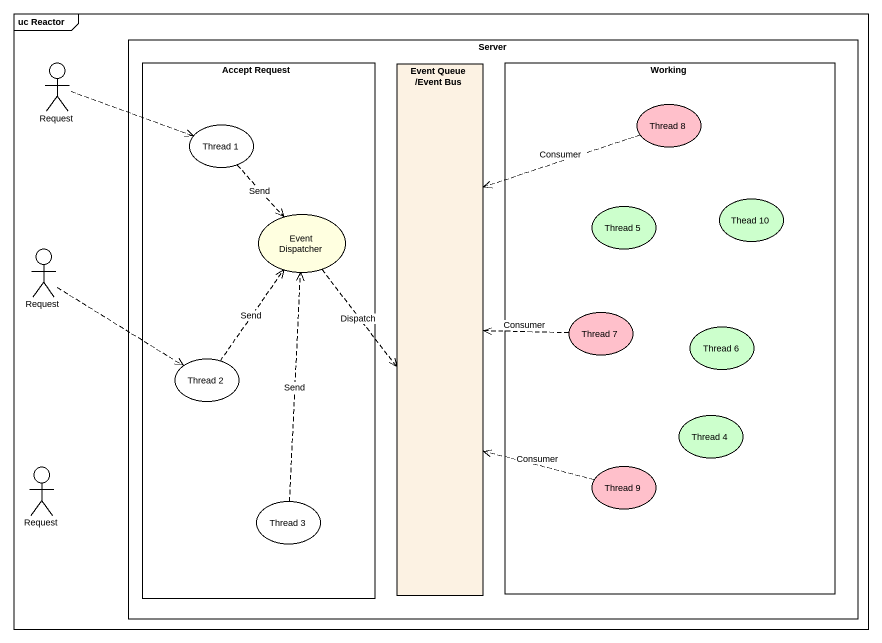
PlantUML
@startuml
mainframe uc Reactor
rectangle Server {
  rectangle "Accept Request" as Accept_Request {
    usecase "Thread 1" as Thread_1
    usecase "Event Dispatcher" as Event_Dispatcher #FFFFE0
    usecase "Thread 2" as Thread_2
    usecase "Thread 3" as Thread_3
  }
  rectangle "Event Queue /Event Bus" as Event_Queue_Event_Bus #FCF2E3
  rectangle Working {
    usecase "Thread 8" as Thread_8 #FFC0CB
    usecase "Thead 10" as Thead_10 #CCFFCC
    usecase "Thread 5" as Thread_5 #CCFFCC
    usecase "Thread 7" as Thread_7 #FFC0CB
    usecase "Thread 6" as Thread_6 #CCFFCC
    usecase "Thread 4" as Thread_4 #CCFFCC
    usecase "Thread 9" as Thread_9 #FFC0CB
  }
}
actor Request
actor "Request" as Request_2
actor "Request" as Request_3
Request .right.> Thread_1
Thread_8 ..> Event_Queue_Event_Bus : Consumer
Thread_1 ..> Event_Dispatcher : Send
Event_Dispatcher ..> Event_Queue_Event_Bus : Dispatch
Request_2 .right.> Thread_2
Thread_7 .left.> Event_Queue_Event_Bus : Consumer
Thread_2 .up.> Event_Dispatcher : Send
Thread_9 .up.> Event_Queue_Event_Bus : Consumer
Thread_3 .up.> Event_Dispatcher : Send
@enduml
